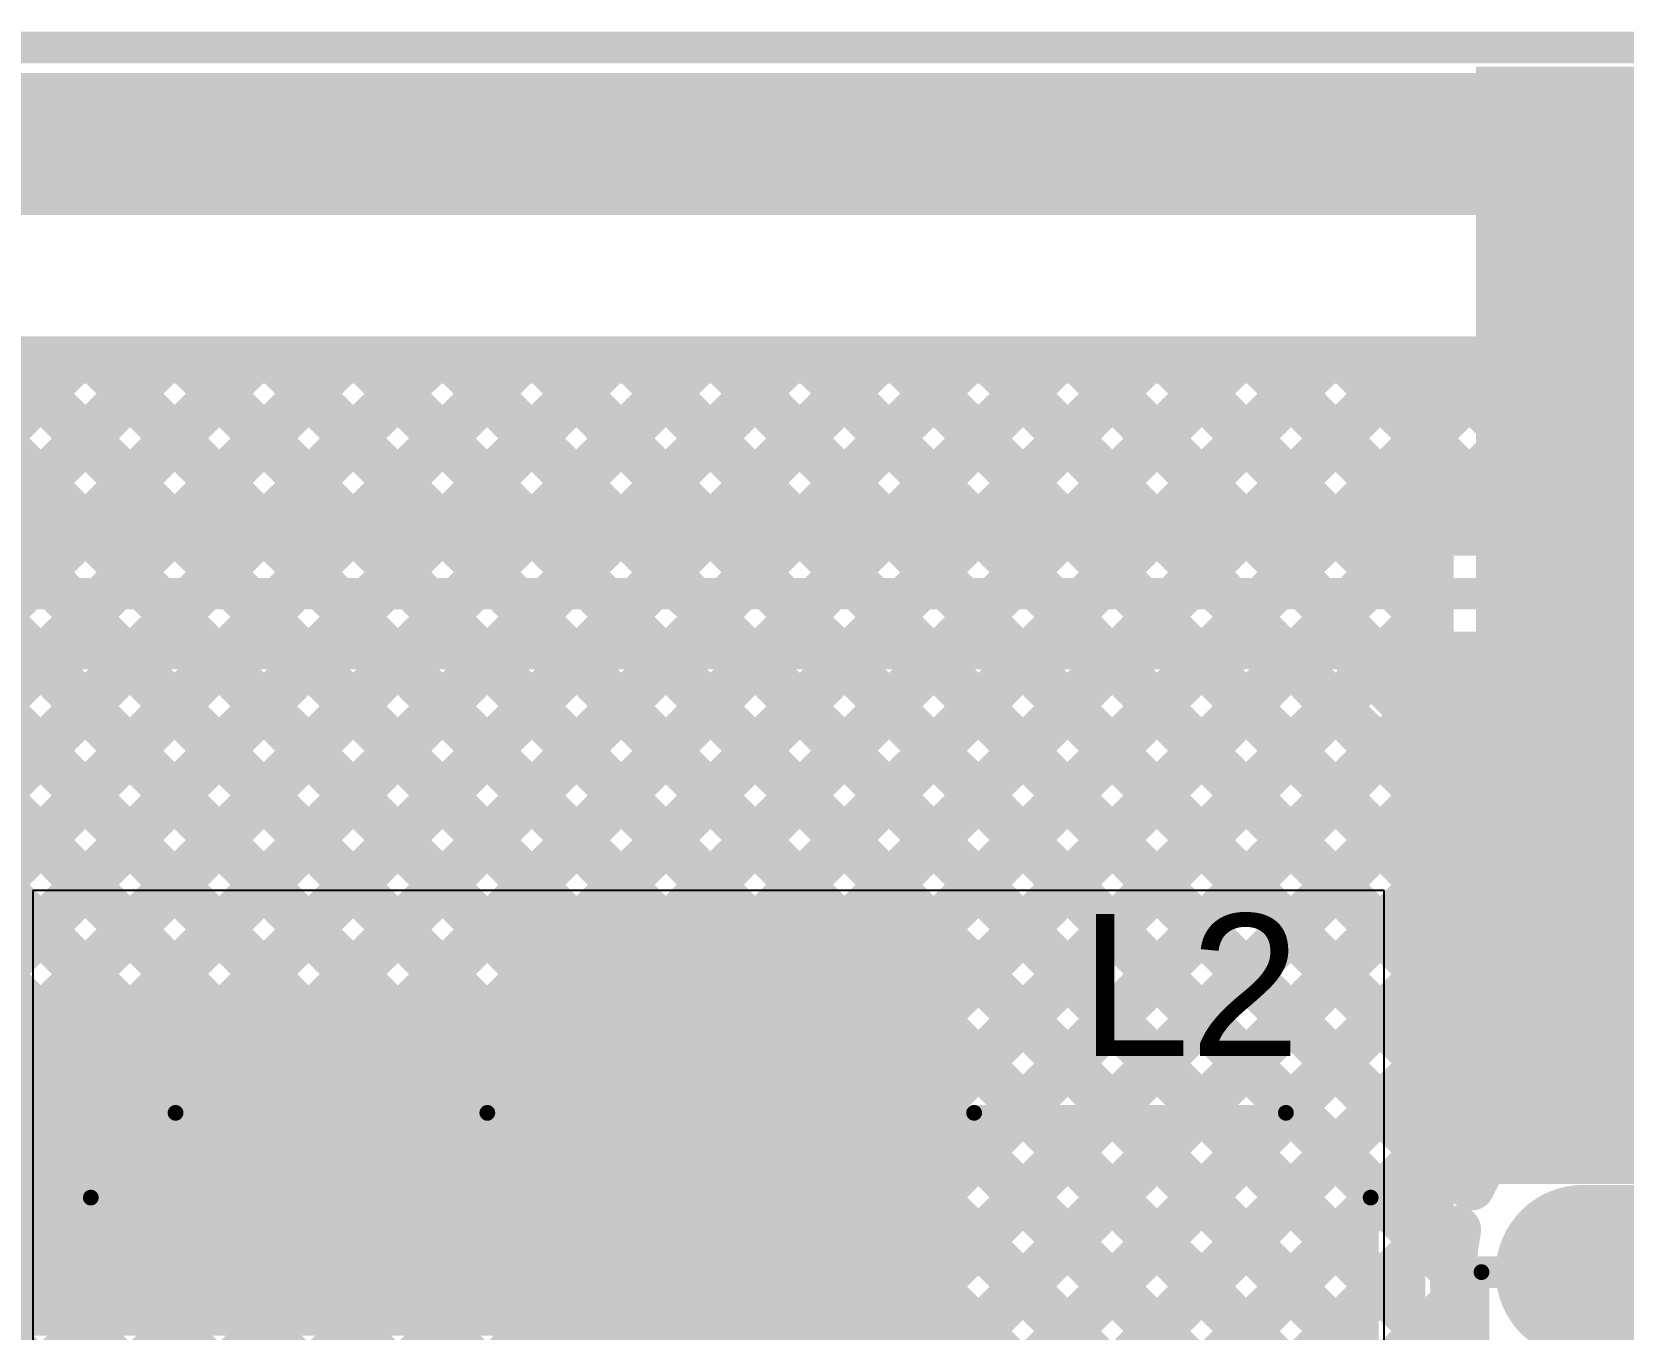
# Model space of a CAD drawing. Header units: millimetres. Extents: x -0.27 to 3.22, y -0.27 to 1.91.
# Drawn here: x 2.189 to 2.693, y 1.498 to 1.909 of the extents above; entities that cross this region are included whole.
import ezdxf

# ---------------------------------------------------------------- set-up
doc = ezdxf.new("R2010")
doc.units = ezdxf.units.MM
doc.header["$MEASUREMENT"] = 0
for name, color, linetype in [('BottomLayer', 5, 'Continuous'), ('BottomSolder', 6, 'Continuous'), ('Mechanical2', 216, 'Continuous'), ('MultiLayer', 9, 'Continuous'), ('PadHoleLayer', 156, 'Continuous'), ('TopLayer', 1, 'Continuous'), ('TopOverlay', 2, 'Continuous'), ('TopPaste', 8, 'Continuous'), ('TopSolder', 216, 'Continuous')]:
    doc.layers.add(name, color=color, linetype=linetype)
doc.styles.add('Arial', font='', dxfattribs={"height": 0.2})
doc.styles.get('Arial').set_extended_font_data('Arial')

# ---------------------------------------------------------------- blocks, each defined once
blk = doc.blocks.new('U231_091N_4BLRA00_S_1')
at = {"layer": 'BottomLayer'}
h = blk.add_hatch(color=5, dxfattribs=at)
edge = h.paths.add_edge_path()
edge.add_arc((0.25197, 0.12303), 0.02362, 0, 180)
edge.add_line((0.22835, 0.12303), (0.22835, 0.04429))
edge.add_arc((0.25197, 0.04429), 0.02362, 180, 360)
edge.add_line((0.27559, 0.04429), (0.27559, 0.12303))
at = {"layer": 'BottomSolder'}
h = blk.add_hatch(color=6, dxfattribs=at)
edge = h.paths.add_edge_path()
edge.add_arc((0.25197, 0.12303), 0.02762, 0, 180)
edge.add_line((0.22435, 0.12303), (0.22435, 0.04429))
edge.add_arc((0.25197, 0.04429), 0.02762, 180, 360)
edge.add_line((0.27959, 0.04429), (0.27959, 0.12303))
at = {"layer": 'MultiLayer'}
h = blk.add_hatch(color=9, dxfattribs=at)
edge = h.paths.add_edge_path()
edge.add_arc((0.25197, 0.12303), 0.02362, 0, 180)
edge.add_line((0.22835, 0.12303), (0.22835, 0.04429))
edge.add_arc((0.25197, 0.04429), 0.02362, 180, 360)
edge.add_line((0.27559, 0.04429), (0.27559, 0.12303))
at = {"layer": 'PadHoleLayer'}
h = blk.add_hatch(color=156, dxfattribs=at)
edge = h.paths.add_edge_path()
edge.add_arc((0.25197, 0.04626), 0.01181, 180, 360)
edge.add_line((0.26378, 0.04626), (0.26378, 0.12106))
edge.add_arc((0.25197, 0.12106), 0.01181, 0, 180)
edge.add_line((0.24016, 0.12106), (0.24016, 0.04626))
at = {"layer": 'TopLayer'}
h = blk.add_hatch(color=1, dxfattribs=at)
edge = h.paths.add_edge_path()
edge.add_arc((0.25197, 0.12303), 0.02362, 0, 180)
edge.add_line((0.22835, 0.12303), (0.22835, 0.04429))
edge.add_arc((0.25197, 0.04429), 0.02362, 180, 360)
edge.add_line((0.27559, 0.04429), (0.27559, 0.12303))
at = {"layer": 'TopSolder'}
h = blk.add_hatch(color=216, dxfattribs=at)
edge = h.paths.add_edge_path()
edge.add_arc((0.25197, 0.12303), 0.02762, 0, 180)
edge.add_line((0.22435, 0.12303), (0.22435, 0.04429))
edge.add_arc((0.25197, 0.04429), 0.02762, 180, 360)
edge.add_line((0.27959, 0.04429), (0.27959, 0.12303))
at = {"layer": 'TopOverlay', "const_width": 0.005}
blk.add_lwpolyline([(0.18047, 0.15516), (0.25197, 0.15516)], dxfattribs=at)
at = {"layer": 'TopOverlay', "const_width": 0.0025}
blk.add_lwpolyline([(0.25072, 0.15516, 1), (0.25322, 0.15516, 1)], format="xyb", close=True, dxfattribs=at)
blk = doc.blocks.new('74437368033_158')
at = {"layer": 'TopLayer'}
blk.add_hatch(color=1, dxfattribs=at).paths.add_polyline_path([(0.1063, 0.0689), (0.26772, 0.0689), (0.26772, -0.0689), (0.1063, -0.0689)])
at = {"layer": 'TopPaste'}
blk.add_hatch(color=8, dxfattribs=at).paths.add_polyline_path([(0.1063, 0.0689), (0.26772, 0.0689), (0.26772, -0.0689), (0.1063, -0.0689)])
at = {"layer": 'TopSolder'}
blk.add_hatch(color=216, dxfattribs=at).paths.add_polyline_path([(0.1023, 0.0729), (0.27172, 0.0729), (0.27172, -0.0729), (0.1023, -0.0729)])
at = {"layer": 'TopOverlay', "const_width": 0.005}
for points in [[(-0.17669, 0.20268), (0.17669, 0.20268)], [(0.17669, 0.20268), (0.20354, 0.17583)], [(0.20354, 0.17583), (0.20354, 0.07709)], [(0.20354, -0.07709), (0.20354, -0.17583)], [(0.20354, -0.17583), (0.17669, -0.20268)], [(-0.17669, -0.20268), (0.17669, -0.20268)]]:
    blk.add_lwpolyline(points, dxfattribs=at)
at = {"layer": 'TopOverlay', "const_width": 0.0025}
for points in [[(0.17544, 0.20268, 1), (0.17794, 0.20268, 1)], [(0.17544, 0.20268, 1), (0.17794, 0.20268, 1)], [(0.20229, 0.17583, 1), (0.20479, 0.17583, 1)], [(0.20229, 0.17583, 1), (0.20479, 0.17583, 1)], [(0.20229, 0.07709, 1), (0.20479, 0.07709, 1)], [(0.20229, -0.07709, 1), (0.20479, -0.07709, 1)], [(0.20229, -0.17583, 1), (0.20479, -0.17583, 1)], [(0.20229, -0.17583, 1), (0.20479, -0.17583, 1)], [(0.17544, -0.20268, 1), (0.17794, -0.20268, 1)], [(0.17544, -0.20268, 1), (0.17794, -0.20268, 1)]]:
    blk.add_lwpolyline(points, format="xyb", close=True, dxfattribs=at)

msp = doc.modelspace()

# ---------------------------------------------------------------- hatches: boundary and pattern name
at = {"layer": 'BottomLayer'}
msp.add_hatch(color=5, dxfattribs=at).paths.add_polyline_path([(2.646, 1.544), (3.207, 1.544), (3.207, 1.898), (2.646, 1.898)])
at = {"layer": 'TopLayer'}
for points in [[(-0.081, 1.851), (3.207, 1.851), (3.207, 1.896), (-0.081, 1.896)], [(2.045, 1.496), (2.475, 1.496), (2.475, 1.603), (2.045, 1.603)]]:
    msp.add_hatch(color=1, dxfattribs=at).paths.add_polyline_path(points)

# ---------------------------------------------------------------- linework, layer by layer
at = {"layer": 'BottomLayer'}
for points, const_width in [([(1.7555, 1.805), (2.6315, 1.805)], 0.015), ([(1.89795, 1.805), (2.65155, 1.05139)], 0.015), ([(1.92623, 1.805), (2.66561, 1.06562)], 0.015), ([(1.95452, 1.805), (2.68416, 1.07535)], 0.015), ([(1.9705, 1.54515), (2.23035, 1.805)], 0.015), ([(1.9705, 1.57343), (2.20207, 1.805)], 0.015), ([(1.9828, 1.805), (2.6849, 1.1029)], 0.015), ([(1.98438, 1.53075), (2.25864, 1.805)], 0.015), ([(2.00857, 1.52665), (2.28692, 1.805)], 0.015), ([(2.01108, 1.805), (2.6849, 1.13118)], 0.015), ([(2.0196, 1.5094), (2.3152, 1.805)], 0.015), ([(2.02215, 1.45537), (2.37177, 1.805)], 0.015), ([(2.02215, 1.2291), (2.59805, 1.805)], 0.015), ([(2.02215, 1.48366), (2.34349, 1.805)], 0.015), ([(2.02215, 1.20081), (2.62633, 1.805)], 0.015), ([(2.02215, 1.28567), (2.54148, 1.805)], 0.015), ([(2.02215, 1.25738), (2.56976, 1.805)], 0.015), ([(2.02215, 1.3988), (2.42834, 1.805)], 0.015), ([(2.02215, 1.37052), (2.45663, 1.805)], 0.015), ([(2.02215, 1.42709), (2.40006, 1.805)], 0.015), ([(2.02215, 1.31395), (2.51319, 1.805)], 0.015), ([(2.02215, 1.34224), (2.48491, 1.805)], 0.015), ([(2.03937, 1.805), (2.6849, 1.15947)], 0.015), ([(2.06765, 1.805), (2.6849, 1.18775)], 0.015), ([(2.09594, 1.805), (2.6849, 1.21604)], 0.015), ([(2.12422, 1.805), (2.6849, 1.24432)], 0.015), ([(2.15251, 1.805), (2.6849, 1.2726)], 0.015), ([(2.18079, 1.805), (2.6849, 1.30089)], 0.015), ([(2.20907, 1.805), (2.6849, 1.32917)], 0.015), ([(2.23736, 1.805), (2.6849, 1.35746)], 0.015), ([(2.26564, 1.805), (2.6849, 1.38574)], 0.015), ([(2.29393, 1.805), (2.6849, 1.41403)], 0.015), ([(2.32221, 1.805), (2.6849, 1.44231)], 0.015), ([(2.3505, 1.805), (2.63879, 1.51671)], 0.015), ([(2.37878, 1.805), (2.6315, 1.55228)], 0.015), ([(2.40706, 1.805), (2.6315, 1.58056)], 0.015), ([(2.43535, 1.805), (2.6315, 1.60885)], 0.015), ([(2.46363, 1.805), (2.6315, 1.63713)], 0.015), ([(2.49192, 1.805), (2.6315, 1.66542)], 0.015), ([(2.5202, 1.805), (2.6315, 1.6937)], 0.015), ([(2.54849, 1.805), (2.6315, 1.72199)], 0.015), ([(2.57677, 1.805), (2.6315, 1.75027)], 0.015), ([(2.60505, 1.805), (2.6315, 1.77855)], 0.015), ([(2.6315, 1.5295), (2.6315, 1.805)], 0.015), ([(2.02215, 1.17253), (2.6315, 1.78188)], 0.015), ([(2.02215, 1.14425), (2.6315, 1.7536)], 0.015), ([(2.02215, 1.11596), (2.6315, 1.72532)], 0.015), ([(1.9705, 1.70416), (2.64201, 1.03265)], 0.015), ([(2.02215, 1.08768), (2.6315, 1.69703)], 0.015), ([(2.02215, 1.05939), (2.6315, 1.66875)], 0.015), ([(2.02215, 1.03111), (2.6315, 1.64046)], 0.015), ([(2.02215, 1.00282), (2.6315, 1.61218)], 0.015), ([(2.703, 1.573), (2.7104, 1.573)], 0.04), ([(2.7104, 1.573), (2.7194, 1.564)], 0.04), ([(2.02215, 0.97454), (2.6315, 1.58389)], 0.015), ([(2.03434, 0.95845), (2.6315, 1.55561)], 0.015), ([(2.04848, 0.94431), (2.63367, 1.5295)], 0.015), ([(2.6315, 1.5295), (2.64015, 1.5295)], 0.015), ([(2.64628, 1.51608), (2.71928, 1.51608)], 0.01), ([(2.06896, 0.9365), (2.63941, 1.50695)], 0.015)]:
    msp.add_lwpolyline(points, dxfattribs=dict(at, const_width=const_width))
for points, const_width in [([(2.19832, 1.805, 1), (2.20582, 1.805, 1)], 0.0075), ([(2.20532, 1.805, 1), (2.21282, 1.805, 1)], 0.0075), ([(2.2266, 1.805, 1), (2.2341, 1.805, 1)], 0.0075), ([(2.23361, 1.805, 1), (2.24111, 1.805, 1)], 0.0075), ([(2.25489, 1.805, 1), (2.26239, 1.805, 1)], 0.0075), ([(2.26189, 1.805, 1), (2.26939, 1.805, 1)], 0.0075), ([(2.28317, 1.805, 1), (2.29067, 1.805, 1)], 0.0075), ([(2.29018, 1.805, 1), (2.29768, 1.805, 1)], 0.0075), ([(2.31145, 1.805, 1), (2.31895, 1.805, 1)], 0.0075), ([(2.31846, 1.805, 1), (2.32596, 1.805, 1)], 0.0075), ([(2.33974, 1.805, 1), (2.34724, 1.805, 1)], 0.0075), ([(2.34675, 1.805, 1), (2.35425, 1.805, 1)], 0.0075), ([(2.36802, 1.805, 1), (2.37552, 1.805, 1)], 0.0075), ([(2.37503, 1.805, 1), (2.38253, 1.805, 1)], 0.0075), ([(2.39631, 1.805, 1), (2.40381, 1.805, 1)], 0.0075), ([(2.40331, 1.805, 1), (2.41081, 1.805, 1)], 0.0075), ([(2.42459, 1.805, 1), (2.43209, 1.805, 1)], 0.0075), ([(2.4316, 1.805, 1), (2.4391, 1.805, 1)], 0.0075), ([(2.45288, 1.805, 1), (2.46038, 1.805, 1)], 0.0075), ([(2.45988, 1.805, 1), (2.46738, 1.805, 1)], 0.0075), ([(2.48116, 1.805, 1), (2.48866, 1.805, 1)], 0.0075), ([(2.48817, 1.805, 1), (2.49567, 1.805, 1)], 0.0075), ([(2.50944, 1.805, 1), (2.51694, 1.805, 1)], 0.0075), ([(2.51645, 1.805, 1), (2.52395, 1.805, 1)], 0.0075), ([(2.53773, 1.805, 1), (2.54523, 1.805, 1)], 0.0075), ([(2.54474, 1.805, 1), (2.55224, 1.805, 1)], 0.0075), ([(2.56601, 1.805, 1), (2.57351, 1.805, 1)], 0.0075), ([(2.57302, 1.805, 1), (2.58052, 1.805, 1)], 0.0075), ([(2.5943, 1.805, 1), (2.6018, 1.805, 1)], 0.0075), ([(2.6013, 1.805, 1), (2.6088, 1.805, 1)], 0.0075), ([(2.62258, 1.805, 1), (2.63008, 1.805, 1)], 0.0075), ([(2.62775, 1.805, 1), (2.63525, 1.805, 1)], 0.0075), ([(2.62775, 1.805, 1), (2.63525, 1.805, 1)], 0.0075), ([(2.62775, 1.78188, 1), (2.63525, 1.78188, 1)], 0.0075), ([(2.62775, 1.77855, 1), (2.63525, 1.77855, 1)], 0.0075), ([(2.62775, 1.7536, 1), (2.63525, 1.7536, 1)], 0.0075), ([(2.62775, 1.75027, 1), (2.63525, 1.75027, 1)], 0.0075), ([(2.62775, 1.72532, 1), (2.63525, 1.72532, 1)], 0.0075), ([(2.62775, 1.72199, 1), (2.63525, 1.72199, 1)], 0.0075), ([(2.62775, 1.69703, 1), (2.63525, 1.69703, 1)], 0.0075), ([(2.62775, 1.6937, 1), (2.63525, 1.6937, 1)], 0.0075), ([(2.62775, 1.66875, 1), (2.63525, 1.66875, 1)], 0.0075), ([(2.62775, 1.66542, 1), (2.63525, 1.66542, 1)], 0.0075), ([(2.62775, 1.64046, 1), (2.63525, 1.64046, 1)], 0.0075), ([(2.62775, 1.63713, 1), (2.63525, 1.63713, 1)], 0.0075), ([(2.62775, 1.61218, 1), (2.63525, 1.61218, 1)], 0.0075), ([(2.62775, 1.60885, 1), (2.63525, 1.60885, 1)], 0.0075), ([(2.693, 1.573, 1), (2.713, 1.573, 1)], 0.02), ([(2.7004, 1.573, 1), (2.7204, 1.573, 1)], 0.02), ([(2.7004, 1.573, 1), (2.7204, 1.573, 1)], 0.02), ([(2.62775, 1.58389, 1), (2.63525, 1.58389, 1)], 0.0075), ([(2.62775, 1.58056, 1), (2.63525, 1.58056, 1)], 0.0075), ([(2.62775, 1.55561, 1), (2.63525, 1.55561, 1)], 0.0075), ([(2.62775, 1.55228, 1), (2.63525, 1.55228, 1)], 0.0075), ([(2.62775, 1.5295, 1), (2.63525, 1.5295, 1)], 0.0075), ([(2.62775, 1.5295, 1), (2.63525, 1.5295, 1)], 0.0075), ([(2.62992, 1.5295, 1), (2.63742, 1.5295, 1)], 0.0075), ([(2.6364, 1.5295, 1), (2.6439, 1.5295, 1)], 0.0075), ([(2.6364, 1.5295, 1), (2.6439, 1.5295, 1)], 0.0075), ([(2.63504, 1.51671, 1), (2.64254, 1.51671, 1)], 0.0075), ([(2.64378, 1.51608, 1), (2.64878, 1.51608, 1)], 0.005), ([(2.63566, 1.50695, 1), (2.64316, 1.50695, 1)], 0.0075)]:
    msp.add_lwpolyline(points, format="xyb", close=True, dxfattribs=dict(at, const_width=const_width))
at = {"layer": 'BottomLayer', "const_width": 0.015}
msp.add_lwpolyline([(2.6849, 1.45262, -0.381987), (2.64015, 1.5295)], format="xyb", dxfattribs=at)
at = {"layer": 'Mechanical2', "const_width": 0.01}
msp.add_lwpolyline([(-0.087, 1.904), (3.215, 1.904)], dxfattribs=at)
at = {"layer": 'TopLayer'}
for p, q in [((2.189, 1.637), (2.189, 1.086)), ((2.617, 1.637), (2.189, 1.637)), ((2.617, 1.086), (2.617, 1.637))]:
    msp.add_line(p, q, dxfattribs=at)
for points, const_width in [([(1.8475, 1.805), (3.03251, 1.805)], 0.015), ([(2.14757, 1.7505), (2.20207, 1.805)], 0.015), ([(2.15251, 1.805), (2.20701, 1.7505)], 0.015), ([(2.17585, 1.7505), (2.23035, 1.805)], 0.015), ([(2.18079, 1.805), (2.23529, 1.7505)], 0.015), ([(2.20414, 1.7505), (2.25864, 1.805)], 0.015), ([(2.20907, 1.805), (2.26357, 1.7505)], 0.015), ([(2.23242, 1.7505), (2.28692, 1.805)], 0.015), ([(2.23736, 1.805), (2.29186, 1.7505)], 0.015), ([(2.2607, 1.7505), (2.3152, 1.805)], 0.015), ([(2.26564, 1.805), (2.32014, 1.7505)], 0.015), ([(2.28899, 1.7505), (2.34349, 1.805)], 0.015), ([(2.29393, 1.805), (2.34843, 1.7505)], 0.015), ([(2.31727, 1.7505), (2.37177, 1.805)], 0.015), ([(2.32221, 1.805), (2.37671, 1.7505)], 0.015), ([(2.34556, 1.7505), (2.40006, 1.805)], 0.015), ([(2.3505, 1.805), (2.405, 1.7505)], 0.015), ([(2.37384, 1.7505), (2.42834, 1.805)], 0.015), ([(2.37878, 1.805), (2.43328, 1.7505)], 0.015), ([(2.40213, 1.7505), (2.45663, 1.805)], 0.015), ([(2.40706, 1.805), (2.46156, 1.7505)], 0.015), ([(2.43041, 1.7505), (2.48491, 1.805)], 0.015), ([(2.43535, 1.805), (2.48985, 1.7505)], 0.015), ([(2.45869, 1.7505), (2.51319, 1.805)], 0.015), ([(2.46363, 1.805), (2.51813, 1.7505)], 0.015), ([(2.48698, 1.7505), (2.54148, 1.805)], 0.015), ([(2.49192, 1.805), (2.54642, 1.7505)], 0.015), ([(2.51526, 1.7505), (2.56976, 1.805)], 0.015), ([(2.5202, 1.805), (2.5747, 1.7505)], 0.015), ([(2.54355, 1.7505), (2.59805, 1.805)], 0.015), ([(2.54849, 1.805), (2.60299, 1.7505)], 0.015), ([(2.57183, 1.7505), (2.62633, 1.805)], 0.015), ([(2.57677, 1.805), (2.63127, 1.7505)], 0.015), ([(2.60012, 1.7505), (2.65462, 1.805)], 0.015), ([(2.60505, 1.805), (2.65955, 1.7505)], 0.015), ([(2.6284, 1.7505), (2.6829, 1.805)], 0.015), ([(2.63334, 1.805), (2.68784, 1.7505)], 0.015), ([(2.65668, 1.7505), (2.71118, 1.805)], 0.015), ([(2.66162, 1.805), (2.71612, 1.7505)], 0.015), ([(2.68497, 1.7505), (2.73947, 1.805)], 0.015), ([(2.68991, 1.805), (2.74441, 1.7505)], 0.015), ([(1.89681, 1.7505), (2.796, 1.7505)], 0.015), ([(1.89681, 1.731), (2.796, 1.731)], 0.01), ([(2.63208, 1.7115), (2.78792, 1.7115)], 0.015), ([(2.63208, 1.7115), (2.63879, 1.70479)], 0.015), ([(2.63902, 1.70455), (2.64597, 1.7115)], 0.015), ([(2.64199, 1.7115), (2.79936, 1.55413)], 0.015), ([(2.6445, 1.62518), (2.73082, 1.7115)], 0.015), ([(2.6445, 1.59689), (2.75911, 1.7115)], 0.015), ([(2.6445, 1.56861), (2.78739, 1.7115)], 0.015), ([(2.6445, 1.68175), (2.67425, 1.7115)], 0.015), ([(2.6445, 1.65346), (2.70254, 1.7115)], 0.015), ([(2.67027, 1.7115), (2.79936, 1.58241)], 0.015), ([(2.69855, 1.7115), (2.79936, 1.6107)], 0.015), ([(1.90633, 1.712), (2.604, 1.712)], 0.01), ([(2.604, 1.712), (2.625, 1.691)], 0.01), ([(2.68309, 1.57892), (2.79936, 1.69518)], 0.015), ([(2.625, 1.2306), (2.625, 1.691)], 0.01), ([(2.6445, 1.5431), (2.6445, 1.691)], 0.015), ([(2.6445, 1.6807), (2.74318, 1.58202)], 0.015), ([(2.6445, 1.65242), (2.71413, 1.58279)], 0.015), ([(2.6445, 1.62413), (2.68814, 1.58049)], 0.015), ([(2.6445, 1.59585), (2.66865, 1.5717)], 0.015), ([(2.6445, 1.56756), (2.65381, 1.55826)], 0.015)]:
    msp.add_lwpolyline(points, dxfattribs=dict(at, const_width=const_width))
for points, const_width in [([(2.19832, 1.805, 1), (2.20582, 1.805, 1)], 0.0075), ([(2.20532, 1.805, 1), (2.21282, 1.805, 1)], 0.0075), ([(2.2266, 1.805, 1), (2.2341, 1.805, 1)], 0.0075), ([(2.23361, 1.805, 1), (2.24111, 1.805, 1)], 0.0075), ([(2.25489, 1.805, 1), (2.26239, 1.805, 1)], 0.0075), ([(2.26189, 1.805, 1), (2.26939, 1.805, 1)], 0.0075), ([(2.28317, 1.805, 1), (2.29067, 1.805, 1)], 0.0075), ([(2.29018, 1.805, 1), (2.29768, 1.805, 1)], 0.0075), ([(2.31145, 1.805, 1), (2.31895, 1.805, 1)], 0.0075), ([(2.31846, 1.805, 1), (2.32596, 1.805, 1)], 0.0075), ([(2.33974, 1.805, 1), (2.34724, 1.805, 1)], 0.0075), ([(2.34675, 1.805, 1), (2.35425, 1.805, 1)], 0.0075), ([(2.36802, 1.805, 1), (2.37552, 1.805, 1)], 0.0075), ([(2.37503, 1.805, 1), (2.38253, 1.805, 1)], 0.0075), ([(2.39631, 1.805, 1), (2.40381, 1.805, 1)], 0.0075), ([(2.40331, 1.805, 1), (2.41081, 1.805, 1)], 0.0075), ([(2.42459, 1.805, 1), (2.43209, 1.805, 1)], 0.0075), ([(2.4316, 1.805, 1), (2.4391, 1.805, 1)], 0.0075), ([(2.45288, 1.805, 1), (2.46038, 1.805, 1)], 0.0075), ([(2.45988, 1.805, 1), (2.46738, 1.805, 1)], 0.0075), ([(2.48116, 1.805, 1), (2.48866, 1.805, 1)], 0.0075), ([(2.48817, 1.805, 1), (2.49567, 1.805, 1)], 0.0075), ([(2.50944, 1.805, 1), (2.51694, 1.805, 1)], 0.0075), ([(2.51645, 1.805, 1), (2.52395, 1.805, 1)], 0.0075), ([(2.53773, 1.805, 1), (2.54523, 1.805, 1)], 0.0075), ([(2.54474, 1.805, 1), (2.55224, 1.805, 1)], 0.0075), ([(2.56601, 1.805, 1), (2.57351, 1.805, 1)], 0.0075), ([(2.57302, 1.805, 1), (2.58052, 1.805, 1)], 0.0075), ([(2.5943, 1.805, 1), (2.6018, 1.805, 1)], 0.0075), ([(2.6013, 1.805, 1), (2.6088, 1.805, 1)], 0.0075), ([(2.62258, 1.805, 1), (2.63008, 1.805, 1)], 0.0075), ([(2.62959, 1.805, 1), (2.63709, 1.805, 1)], 0.0075), ([(2.65087, 1.805, 1), (2.65837, 1.805, 1)], 0.0075), ([(2.65787, 1.805, 1), (2.66537, 1.805, 1)], 0.0075), ([(2.67915, 1.805, 1), (2.68665, 1.805, 1)], 0.0075), ([(2.68616, 1.805, 1), (2.69366, 1.805, 1)], 0.0075), ([(2.20039, 1.7505, 1), (2.20789, 1.7505, 1)], 0.0075), ([(2.20326, 1.7505, 1), (2.21076, 1.7505, 1)], 0.0075), ([(2.22867, 1.7505, 1), (2.23617, 1.7505, 1)], 0.0075), ([(2.23154, 1.7505, 1), (2.23904, 1.7505, 1)], 0.0075), ([(2.25695, 1.7505, 1), (2.26445, 1.7505, 1)], 0.0075), ([(2.25982, 1.7505, 1), (2.26732, 1.7505, 1)], 0.0075), ([(2.28524, 1.7505, 1), (2.29274, 1.7505, 1)], 0.0075), ([(2.28811, 1.7505, 1), (2.29561, 1.7505, 1)], 0.0075), ([(2.31352, 1.7505, 1), (2.32102, 1.7505, 1)], 0.0075), ([(2.31639, 1.7505, 1), (2.32389, 1.7505, 1)], 0.0075), ([(2.34181, 1.7505, 1), (2.34931, 1.7505, 1)], 0.0075), ([(2.34468, 1.7505, 1), (2.35218, 1.7505, 1)], 0.0075), ([(2.37009, 1.7505, 1), (2.37759, 1.7505, 1)], 0.0075), ([(2.37296, 1.7505, 1), (2.38046, 1.7505, 1)], 0.0075), ([(2.39838, 1.7505, 1), (2.40588, 1.7505, 1)], 0.0075), ([(2.40125, 1.7505, 1), (2.40875, 1.7505, 1)], 0.0075), ([(2.42666, 1.7505, 1), (2.43416, 1.7505, 1)], 0.0075), ([(2.42953, 1.7505, 1), (2.43703, 1.7505, 1)], 0.0075), ([(2.45494, 1.7505, 1), (2.46244, 1.7505, 1)], 0.0075), ([(2.45781, 1.7505, 1), (2.46531, 1.7505, 1)], 0.0075), ([(2.48323, 1.7505, 1), (2.49073, 1.7505, 1)], 0.0075), ([(2.4861, 1.7505, 1), (2.4936, 1.7505, 1)], 0.0075), ([(2.51151, 1.7505, 1), (2.51901, 1.7505, 1)], 0.0075), ([(2.51438, 1.7505, 1), (2.52188, 1.7505, 1)], 0.0075), ([(2.5398, 1.7505, 1), (2.5473, 1.7505, 1)], 0.0075), ([(2.54267, 1.7505, 1), (2.55017, 1.7505, 1)], 0.0075), ([(2.56808, 1.7505, 1), (2.57558, 1.7505, 1)], 0.0075), ([(2.57095, 1.7505, 1), (2.57845, 1.7505, 1)], 0.0075), ([(2.59637, 1.7505, 1), (2.60387, 1.7505, 1)], 0.0075), ([(2.59924, 1.7505, 1), (2.60674, 1.7505, 1)], 0.0075), ([(2.62465, 1.7505, 1), (2.63215, 1.7505, 1)], 0.0075), ([(2.62752, 1.7505, 1), (2.63502, 1.7505, 1)], 0.0075), ([(2.65293, 1.7505, 1), (2.66043, 1.7505, 1)], 0.0075), ([(2.6558, 1.7505, 1), (2.6633, 1.7505, 1)], 0.0075), ([(2.68122, 1.7505, 1), (2.68872, 1.7505, 1)], 0.0075), ([(2.68409, 1.7505, 1), (2.69159, 1.7505, 1)], 0.0075), ([(2.62833, 1.7115, 1), (2.63583, 1.7115, 1)], 0.0075), ([(2.62833, 1.7115, 1), (2.63583, 1.7115, 1)], 0.0075), ([(2.63824, 1.7115, 1), (2.64574, 1.7115, 1)], 0.0075), ([(2.64222, 1.7115, 1), (2.64972, 1.7115, 1)], 0.0075), ([(2.66652, 1.7115, 1), (2.67402, 1.7115, 1)], 0.0075), ([(2.6705, 1.7115, 1), (2.678, 1.7115, 1)], 0.0075), ([(2.6948, 1.7115, 1), (2.7023, 1.7115, 1)], 0.0075), ([(2.6015, 1.712, 1), (2.6065, 1.712, 1)], 0.005), ([(2.6015, 1.712, 1), (2.6065, 1.712, 1)], 0.005), ([(2.63504, 1.70479, 1), (2.64254, 1.70479, 1)], 0.0075), ([(2.63504, 1.70479, 1), (2.64254, 1.70479, 1)], 0.0075), ([(2.63504, 1.70479, 1), (2.64254, 1.70479, 1)], 0.0075), ([(2.63527, 1.70455, 1), (2.64277, 1.70455, 1)], 0.0075), ([(2.6225, 1.691, 1), (2.6275, 1.691, 1)], 0.005), ([(2.6225, 1.691, 1), (2.6275, 1.691, 1)], 0.005), ([(2.64075, 1.691, 1), (2.64825, 1.691, 1)], 0.0075), ([(2.64075, 1.691, 1), (2.64825, 1.691, 1)], 0.0075), ([(2.64075, 1.691, 1), (2.64825, 1.691, 1)], 0.0075), ([(2.64075, 1.68175, 1), (2.64825, 1.68175, 1)], 0.0075), ([(2.64075, 1.6807, 1), (2.64825, 1.6807, 1)], 0.0075), ([(2.64075, 1.65346, 1), (2.64825, 1.65346, 1)], 0.0075), ([(2.64075, 1.65242, 1), (2.64825, 1.65242, 1)], 0.0075), ([(2.64075, 1.62518, 1), (2.64825, 1.62518, 1)], 0.0075), ([(2.64075, 1.62413, 1), (2.64825, 1.62413, 1)], 0.0075), ([(2.64075, 1.59689, 1), (2.64825, 1.59689, 1)], 0.0075), ([(2.64075, 1.59585, 1), (2.64825, 1.59585, 1)], 0.0075), ([(2.68439, 1.58049, 1), (2.69189, 1.58049, 1)], 0.0075), ([(2.67934, 1.57892, 1), (2.68684, 1.57892, 1)], 0.0075), ([(2.6649, 1.5717, 1), (2.6724, 1.5717, 1)], 0.0075), ([(2.64075, 1.56861, 1), (2.64825, 1.56861, 1)], 0.0075), ([(2.64075, 1.56756, 1), (2.64825, 1.56756, 1)], 0.0075), ([(2.65006, 1.55826, 1), (2.65756, 1.55826, 1)], 0.0075), ([(2.64075, 1.5431, 1), (2.64825, 1.5431, 1)], 0.0075), ([(2.64075, 1.5431, 1), (2.64825, 1.5431, 1)], 0.0075)]:
    msp.add_lwpolyline(points, format="xyb", close=True, dxfattribs=dict(at, const_width=const_width))
at = {"layer": 'TopLayer', "const_width": 0.015}
for points in [[(2.63879, 1.70479, -0.198912), (2.6445, 1.691)], [(2.63879, 1.70479, -0.198912), (2.6445, 1.691)], [(2.6445, 1.5431, -0.296726), (2.7055, 1.58279)]]:
    msp.add_lwpolyline(points, format="xyb", dxfattribs=at)

# ---------------------------------------------------------------- block references
at = {"rotation": 90}
for name, p in [('74437368033_158', (2.41, 1.363)), ('U231_091N_4BLRA00_S_1', (2.80294, 1.26411))]:
    msp.add_blockref(name, p, dxfattribs=at)

# ---------------------------------------------------------------- texts
at = {"layer": 'TopOverlay', "style": 'Arial'}
msp.add_text('L2', height=0.045, dxfattribs=at).set_placement((2.52051, 1.58451))

doc.saveas('drawing.dxf')
